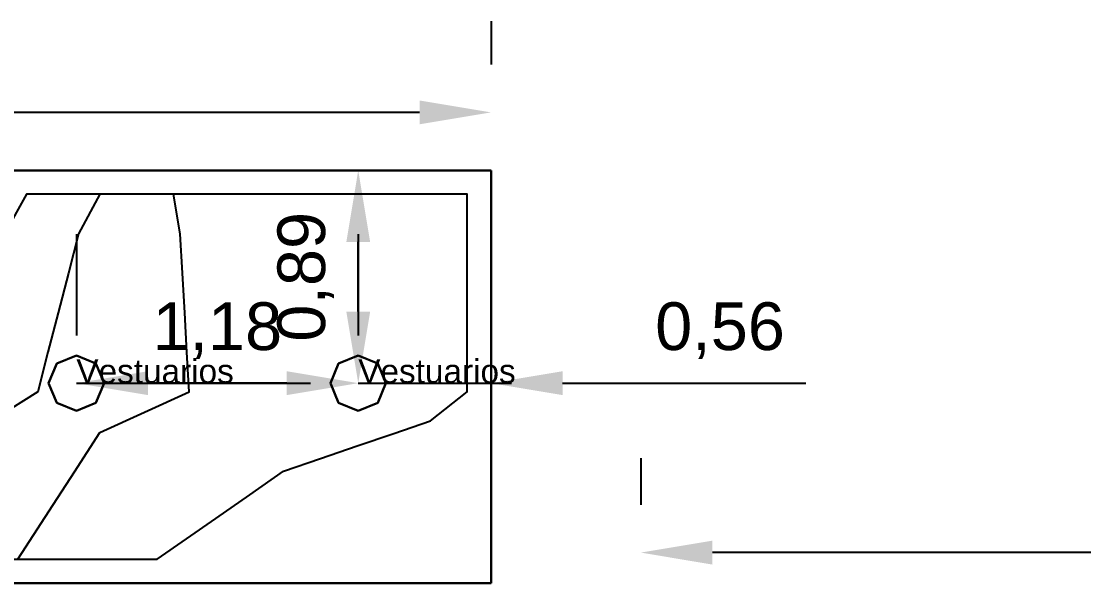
# Model space of a CAD drawing. Header units: millimetres. Extents: x 3.7 to 38, y 4.9 to 16.2.
# Drawn here: x 10.187 to 14.641, y 13.501 to 15.896 of the extents above; entities that cross this region are included whole.
import ezdxf

# ---------------------------------------------------------------- set-up
doc = ezdxf.new("R2010")
doc.units = ezdxf.units.MM
for name, color, linetype in [('DLXISO', 7, 'Continuous'), ('DLXLUM', 2, 'Continuous'), ('DLXLUMEX', 2, 'Continuous'), ('DLXSCENE', 7, 'Continuous'), ('MAPAS', 7, 'Continuous')]:
    doc.layers.add(name, color=color, linetype=linetype)
doc.layers.get('0').off()
doc.styles.get("Standard").update_dxf_attribs({"font": 'arial.ttf'})
doc.dimstyles.new('ISO-25', dxfattribs={"dimtxt": 0.2, "dimasz": 0.3, "dimexe": 0.2, "dimexo": 0.625, "dimgap": 0.1, "dimtad": 1, "dimtoh": 1, "dimtxsty": 'Standard', "dimcen": 2.5, "dimadec": 0, "dimazin": 0, "dimtfac": 1, "dimtmove": 0, "dimatfit": 3, "dimfxl": 1, "dimarcsym": 0})

# ---------------------------------------------------------------- blocks, each defined once
blk = doc.blocks.new('*U34')
for p, q in [((-0.0822, 0.0822), (0, 0.1163)), ((0, 0.1163), (-0.0822, 0.0822)), ((0, 0.1163), (-0.0822, 0.0822)), ((-0.0822, 0.0822), (0, 0.1163)), ((0, 0.1163), (0.0822, 0.0822)), ((0.0822, 0.0822), (0, 0.1163)), ((0, 0.1163), (0, 0.1163)), ((0.0822, 0.0822), (0, 0.1163)), ((0, 0.1163), (0, 0.1163)), ((0, 0.1163), (0.0822, 0.0822)), ((-0.1163, 0), (-0.0822, 0.0822)), ((-0.0822, 0.0822), (-0.1163, 0)), ((-0.0822, 0.0822), (-0.1163, 0)), ((-0.1163, 0), (-0.0822, 0.0822)), ((-0.0822, 0.0822), (-0.0822, 0.0822)), ((-0.0822, 0.0822), (-0.0822, 0.0822)), ((0.0822, 0.0822), (0.1163, 0)), ((0.1163, 0), (0.0822, 0.0822)), ((0.0822, 0.0822), (0.0822, 0.0822)), ((0.1163, 0), (0.0822, 0.0822)), ((0.0822, 0.0822), (0.0822, 0.0822)), ((0.0822, 0.0822), (0.1163, 0)), ((-0.0822, -0.0822), (-0.1163, 0)), ((-0.1163, 0), (-0.0822, -0.0822)), ((-0.1163, 0), (-0.0822, -0.0822)), ((-0.0822, -0.0822), (-0.1163, 0)), ((-0.1163, 0), (-0.1163, 0)), ((-0.1163, 0), (-0.1163, 0)), ((0.1163, 0), (0.0822, -0.0822)), ((0.0822, -0.0822), (0.1163, 0)), ((0.0822, -0.0822), (0.1163, 0)), ((0.1163, 0), (0.0822, -0.0822)), ((0.1163, 0), (0.1163, 0)), ((0.1163, 0), (0.1163, 0)), ((0, -0.1163), (-0.0822, -0.0822)), ((-0.0822, -0.0822), (0, -0.1163)), ((-0.0822, -0.0822), (0, -0.1163)), ((0, -0.1163), (-0.0822, -0.0822)), ((-0.0822, -0.0822), (-0.0822, -0.0822)), ((-0.0822, -0.0822), (-0.0822, -0.0822)), ((0.0822, -0.0822), (0, -0.1163)), ((0, -0.1163), (0.0822, -0.0822)), ((0, -0.1163), (0.0822, -0.0822)), ((0.0822, -0.0822), (0, -0.1163)), ((0.0822, -0.0822), (0.0822, -0.0822)), ((0.0822, -0.0822), (0.0822, -0.0822)), ((0, -0.1163), (0, -0.1163)), ((0, -0.1163), (0, -0.1163))]:
    blk.add_line(p, q)
at = {"color": 1}
blk.add_line((0, 0), (0.6425, 0), dxfattribs=at)
at = {"layer": 'DLXLUMEX', "color": 7}
blk.add_text('Vestuarios', height=0.1, dxfattribs=at).set_placement((0, 0))
blk = doc.blocks.new('*U35')
for p, q in [((-0.0822, 0.0822), (0, 0.1163)), ((0, 0.1163), (-0.0822, 0.0822)), ((0, 0.1163), (-0.0822, 0.0822)), ((-0.0822, 0.0822), (0, 0.1163)), ((0, 0.1163), (0.0822, 0.0822)), ((0.0822, 0.0822), (0, 0.1163)), ((0, 0.1163), (0, 0.1163)), ((0.0822, 0.0822), (0, 0.1163)), ((0, 0.1163), (0, 0.1163)), ((0, 0.1163), (0.0822, 0.0822)), ((-0.1163, 0), (-0.0822, 0.0822)), ((-0.0822, 0.0822), (-0.1163, 0)), ((-0.0822, 0.0822), (-0.1163, 0)), ((-0.1163, 0), (-0.0822, 0.0822)), ((-0.0822, 0.0822), (-0.0822, 0.0822)), ((-0.0822, 0.0822), (-0.0822, 0.0822)), ((0.0822, 0.0822), (0.1163, 0)), ((0.1163, 0), (0.0822, 0.0822)), ((0.0822, 0.0822), (0.0822, 0.0822)), ((0.1163, 0), (0.0822, 0.0822)), ((0.0822, 0.0822), (0.0822, 0.0822)), ((0.0822, 0.0822), (0.1163, 0)), ((-0.0822, -0.0822), (-0.1163, 0)), ((-0.1163, 0), (-0.0822, -0.0822)), ((-0.1163, 0), (-0.0822, -0.0822)), ((-0.0822, -0.0822), (-0.1163, 0)), ((-0.1163, 0), (-0.1163, 0)), ((-0.1163, 0), (-0.1163, 0)), ((0.1163, 0), (0.0822, -0.0822)), ((0.0822, -0.0822), (0.1163, 0)), ((0.0822, -0.0822), (0.1163, 0)), ((0.1163, 0), (0.0822, -0.0822)), ((0.1163, 0), (0.1163, 0)), ((0.1163, 0), (0.1163, 0)), ((0, -0.1163), (-0.0822, -0.0822)), ((-0.0822, -0.0822), (0, -0.1163)), ((-0.0822, -0.0822), (0, -0.1163)), ((0, -0.1163), (-0.0822, -0.0822)), ((-0.0822, -0.0822), (-0.0822, -0.0822)), ((-0.0822, -0.0822), (-0.0822, -0.0822)), ((0.0822, -0.0822), (0, -0.1163)), ((0, -0.1163), (0.0822, -0.0822)), ((0, -0.1163), (0.0822, -0.0822)), ((0.0822, -0.0822), (0, -0.1163)), ((0.0822, -0.0822), (0.0822, -0.0822)), ((0.0822, -0.0822), (0.0822, -0.0822)), ((0, -0.1163), (0, -0.1163)), ((0, -0.1163), (0, -0.1163))]:
    blk.add_line(p, q)
at = {"color": 1}
blk.add_line((0, 0), (0.6425, 0), dxfattribs=at)
at = {"layer": 'DLXLUMEX', "color": 7}
blk.add_text('Vestuarios', height=0.1, dxfattribs=at).set_placement((0, 0))
blk = doc.blocks.new('*U53')
for p, q in [((35.2015, 61.7003), (42.3295, 61.7003)), ((42.3295, 61.7003), (35.2015, 61.7003)), ((42.3295, 59.9705), (42.3295, 61.7003)), ((42.3295, 61.7003), (42.3295, 61.7003)), ((42.3295, 61.7003), (42.3295, 59.9705)), ((42.3295, 61.7003), (42.3295, 61.7003)), ((42.3295, 59.9705), (40.0046, 59.9705)), ((40.0046, 59.9705), (42.3295, 59.9705)), ((42.3295, 59.9705), (42.3295, 59.9705)), ((42.3295, 59.9705), (42.3295, 59.9705))]:
    blk.add_line(p, q)
blk = doc.blocks.new('*U54')
for p, q in [((35.2015, 61.7003), (42.3295, 61.7003)), ((42.3295, 61.7003), (42.3295, 59.9705)), ((42.3295, 59.9705), (40.0046, 59.9705))]:
    blk.add_line(p, q)
blk = doc.blocks.new('*U55')
for p, q in [((42.3295, 61.7003), (35.2015, 61.7003)), ((42.3295, 59.9705), (42.3295, 61.7003)), ((40.0046, 59.9705), (42.3295, 59.9705))]:
    blk.add_line(p, q)
blk = doc.blocks.new('*U57')
at = {"color": 1}
blk.add_polyline3d([(40.2145, 60.0705, 0.85), (40.3695, 60.0705, 0.85), (40.5245, 60.0705, 0.85), (40.6795, 60.0705, 0.85), (40.9301, 60.0705, 0.85), (40.9301, 60.0705, 0.85), (41.1755, 60.2416, 0.85), (41.3176, 60.3407, 0.85), (41.4597, 60.4398, 0.85), (41.6137, 60.4926, 0.85), (41.7676, 60.5453, 0.85), (41.9216, 60.5981, 0.85), (42.0755, 60.6509, 0.85), (42.2295, 60.7723, 0.85), (42.2295, 60.9379, 0.85), (42.2295, 61.1035, 0.85), (42.2295, 61.2691, 0.85), (42.2295, 61.4303, 0.85), (42.2295, 61.6003, 0.85), (42.0755, 61.6003, 0.85), (41.9216, 61.6003, 0.85), (41.7676, 61.6003, 0.85), (41.6137, 61.6003, 0.85), (41.4597, 61.6003, 0.85), (41.3058, 61.6003, 0.85), (41.1518, 61.6003, 0.85), (40.9978, 61.6003, 0.85), (40.8439, 61.6003, 0.85), (40.6899, 61.6003, 0.85), (40.536, 61.6003, 0.85), (40.382, 61.6003, 0.85), (40.2897, 61.4351, 0.85)], dxfattribs=at)
at = {"color": 3}
blk.add_polyline3d([(40.346, 60.0705, 0.85), (40.4771, 60.2729, 0.85), (40.5835, 60.4372, 0.85), (40.6899, 60.6015, 0.85), (40.8769, 60.6869, 0.85), (41.0638, 60.7723, 0.85), (41.0544, 60.9379, 0.85), (41.045, 61.1035, 0.85), (41.0355, 61.2691, 0.85), (41.0261, 61.4347, 0.85), (40.9978, 61.6003, 0.85), (40.8439, 61.6003, 0.85), (40.6899, 61.6003, 0.85), (40.6004, 61.4347, 0.85), (40.5575, 61.2691, 0.85), (40.5147, 61.1035, 0.85), (40.4718, 60.9379, 0.85), (40.429, 60.7723, 0.85), (40.2594, 60.666, 0.85)], dxfattribs=at)
blk = doc.blocks.new('*D135')
at = {"layer": 'Defpoints', "color": 0, "transparency": 16777216}
for p in [(5.0287, 15.5143), (5.0287, 15.2712), (12.1567, 15.2712)]:
    blk.add_point(p, dxfattribs=at)
at = {"layer": 'MAPAS', "color": 0, "lineweight": -2, "transparency": 16777216}
for p, q in [((5.0287, 15.8962), (5.0287, 15.7143)), ((12.1567, 15.8962), (12.1567, 15.7143)), ((11.8567, 15.5143), (5.3287, 15.5143))]:
    blk.add_line(p, q, dxfattribs=at)
at = {"layer": 'MAPAS', "color": 0, "transparency": 16777216}
for points in [[(5.3287, 15.5643), (5.3287, 15.4643), (5.0287, 15.5143)], [(11.8567, 15.5643), (11.8567, 15.4643), (12.1567, 15.5143)]]:
    blk.add_solid(points, dxfattribs=at)
at = {"layer": 'MAPAS', "color": 0, "transparency": 16777216, "insert": (8.5927, 15.7345), "char_height": 0.2, "attachment_point": 5}
blk.add_mtext('7,13', dxfattribs=at)
blk = doc.blocks.new('*D137')
at = {"layer": 'Defpoints', "color": 0, "transparency": 16777216}
for p in [(12.7843, 13.6694), (12.7843, 13.4399), (17.9272, 13.4399)]:
    blk.add_point(p, dxfattribs=at)
at = {"layer": 'MAPAS', "color": 0, "lineweight": -2, "transparency": 16777216}
for p, q in [((12.7843, 14.0649), (12.7843, 13.8694)), ((17.9272, 14.0649), (17.9272, 13.8694)), ((17.6272, 13.6694), (13.0843, 13.6694))]:
    blk.add_line(p, q, dxfattribs=at)
at = {"layer": 'MAPAS', "color": 0, "transparency": 16777216}
for points in [[(13.0843, 13.7194), (13.0843, 13.6194), (12.7843, 13.6694)], [(17.6272, 13.7194), (17.6272, 13.6194), (17.9272, 13.6694)]]:
    blk.add_solid(points, dxfattribs=at)
at = {"layer": 'MAPAS', "color": 0, "transparency": 16777216, "insert": (15.3558, 13.8895), "char_height": 0.2, "attachment_point": 5}
blk.add_mtext('5,14', dxfattribs=at)
blk = doc.blocks.new('*D162')
at = {"layer": 'Defpoints', "color": 0, "transparency": 16777216}
for p in [(11.5998, 14.3795), (12.1567, 14.3795), (12.1567, 14.3795)]:
    blk.add_point(p, dxfattribs=at)
at = {"layer": 'MAPAS', "color": 0, "lineweight": -2, "transparency": 16777216}
for p, q in [((11.5998, 15.0045), (11.5998, 14.5795)), ((12.1567, 15.0045), (12.1567, 14.5795)), ((11.2998, 14.3795), (10.9998, 14.3795)), ((11.5998, 14.3795), (12.1567, 14.3795)), ((12.4567, 14.3795), (13.4761, 14.3795))]:
    blk.add_line(p, q, dxfattribs=at)
at = {"layer": 'MAPAS', "color": 0, "transparency": 16777216}
for points in [[(11.2998, 14.4295), (11.2998, 14.3295), (11.5998, 14.3795)], [(12.4567, 14.4295), (12.4567, 14.3295), (12.1567, 14.3795)]]:
    blk.add_solid(points, dxfattribs=at)
at = {"layer": 'MAPAS', "color": 0, "transparency": 16777216, "insert": (13.1164, 14.5997), "char_height": 0.2, "attachment_point": 5}
blk.add_mtext('0,56', dxfattribs=at)
blk = doc.blocks.new('*D163')
at = {"layer": 'Defpoints', "color": 0, "transparency": 16777216}
for p in [(11.5998, 15.2712), (11.5998, 15.2712), (11.5998, 14.3795)]:
    blk.add_point(p, dxfattribs=at)
at = {"layer": 'MAPAS', "color": 0, "lineweight": -2, "transparency": 16777216}
for p, q in [((10.9748, 15.2712), (11.3998, 15.2712)), ((11.5998, 14.6795), (11.5998, 14.9712)), ((10.9748, 14.3795), (11.3998, 14.3795))]:
    blk.add_line(p, q, dxfattribs=at)
at = {"layer": 'MAPAS', "color": 0, "transparency": 16777216}
for points in [[(11.5498, 14.9712), (11.6498, 14.9712), (11.5998, 15.2712)], [(11.5498, 14.6795), (11.6498, 14.6795), (11.5998, 14.3795)]]:
    blk.add_solid(points, dxfattribs=at)
at = {"layer": 'MAPAS', "color": 0, "transparency": 16777216, "insert": (11.3796, 14.8253), "char_height": 0.2, "attachment_point": 5, "rotation": 90}
blk.add_mtext('0,89', dxfattribs=at)
blk = doc.blocks.new('*D164')
at = {"layer": 'Defpoints', "color": 0, "transparency": 16777216}
for p in [(10.4181, 14.3795), (10.4181, 14.3795), (11.5998, 14.3795)]:
    blk.add_point(p, dxfattribs=at)
at = {"layer": 'MAPAS', "color": 0, "lineweight": -2, "transparency": 16777216}
for p, q in [((10.4181, 15.0045), (10.4181, 14.5795)), ((11.5998, 15.0045), (11.5998, 14.5795)), ((11.2998, 14.3795), (10.7181, 14.3795))]:
    blk.add_line(p, q, dxfattribs=at)
at = {"layer": 'MAPAS', "color": 0, "transparency": 16777216}
for points in [[(10.7181, 14.4295), (10.7181, 14.3295), (10.4181, 14.3795)], [(11.2998, 14.4295), (11.2998, 14.3295), (11.5998, 14.3795)]]:
    blk.add_solid(points, dxfattribs=at)
at = {"layer": 'MAPAS', "color": 0, "transparency": 16777216, "insert": (11.0089, 14.5997), "char_height": 0.2, "attachment_point": 5}
blk.add_mtext('1,18', dxfattribs=at)

msp = doc.modelspace()

# ---------------------------------------------------------------- block references
at = {"layer": 'DLXISO'}
msp.add_blockref('*U57', (-30.1728, -46.4291), dxfattribs=at)
at = {"layer": 'DLXLUM'}
for name, p in [('*U34', (10.4181, 14.3795)), ('*U35', (11.5998, 14.3795))]:
    msp.add_blockref(name, p, dxfattribs=at)
at = {"layer": 'DLXSCENE'}
for name in ['*U53', '*U54', '*U55']:
    msp.add_blockref(name, (-30.1728, -46.4291), dxfattribs=at)

# ---------------------------------------------------------------- dimensions: what is measured, and where the dimension line sits
at = {"layer": 'MAPAS'}
for base, p1, p2, picture, middle in [((5.0287, 15.5143), (12.1567, 15.2712), (5.0287, 15.2712), '*D135', (8.5927, 15.7345)), ((10.4181, 14.3795), (11.5998, 14.3795), (10.4181, 14.3795), '*D164', (11.0089, 14.5997)), ((12.1567, 14.3795), (11.5998, 14.3795), (12.1567, 14.3795), '*D162', (13.1164, 14.5997)), ((12.7843, 13.6694), (17.9272, 13.4399), (12.7843, 13.4399), '*D137', (15.3558, 13.8895))]:
    dim = msp.add_linear_dim(base=base, p1=p1, p2=p2, dimstyle='ISO-25', dxfattribs=at)
    dim.commit()
    dim.dimension.update_dxf_attribs({"geometry": picture, "text_midpoint": middle})
dim = msp.add_linear_dim(base=(11.5998, 15.2712), p1=(11.5998, 14.3795), p2=(11.5998, 15.2712), angle=90, dimstyle='ISO-25', dxfattribs=at)
dim.commit()
dim.dimension.update_dxf_attribs({"geometry": '*D163', "text_midpoint": (11.3796, 14.8253)})

doc.saveas('drawing.dxf')
